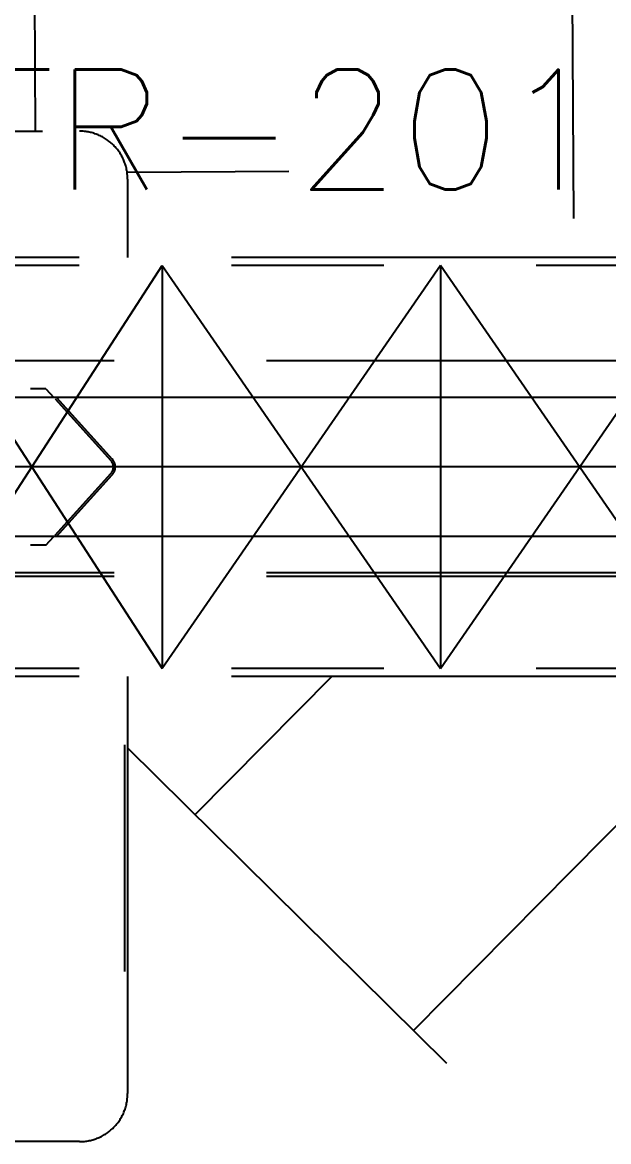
# Model space of a CAD drawing. Header units: millimetres. Extents: x 0 to 42050, y 0 to 29700.
# Drawn here: x 32093 to 32704, y 20972 to 22138 of the extents above; entities that cross this region are included whole.
import ezdxf

# ---------------------------------------------------------------- set-up
doc = ezdxf.new("R2010")
doc.units = ezdxf.units.MM
doc.header["$LTSCALE"] = 50
for name, pattern in [('CENTER2', [28.575, 19.05, -3.175, 3.175, -3.175]), ('HIDDEN2', [4.7625, 3.175, -1.5875]), ('PHANTOM2', [31.75, 15.875, -3.175, 3.175, -3.175, 3.175, -3.175])]:
    doc.linetypes.add(name, pattern=pattern)
for name, color, linetype in [('EXISTENTE', 8, 'PHANTOM2'), ('TC1', 8, 'CENTER2'), ('TDM', 2, 'Continuous'), ('TR', 7, 'Continuous'), ('TR100', 3, 'Continuous')]:
    doc.layers.add(name, color=color, linetype=linetype)
doc.layers.add('HIDDEN', color=8, linetype='HIDDEN2', transparency=0.4)
doc.styles.add('TR100', font='simplex.shx')

# ---------------------------------------------------------------- blocks, each defined once
blk = doc.blocks.new('A$C8ff1fb60')
at = {"layer": 'EXISTENTE'}
for p, q in [((-4081.69, 1982.44), (-4083.83, 2335.23)), ((-4642.26, 2073.54), (-4643.82, 2331.84)), ((-5746.46, 2073.54), (-4596.42, 2073.54)), ((-4378.46, 2031.39), (-4546.42, 2030.37)), ((-4546.42, 2023.54), (-4546.42, 1941.76)), ((1118.04, 1941.75), (-4782.03, 1941.76)), ((1154.54, 1834.04), (-8528.49, 1834.04)), ((1154.54, 1613.04), (-5307.88, 1613.04)), ((1154.54, 1609.54), (-5307.88, 1609.54)), ((1118.04, 1505.32), (-4782.03, 1505.33)), ((-4546.42, 1505.33), (-4546.42, 1070.4)), ((-4333.75, 1505.32), (-4476.14, 1361.2)), ((-3883.92, 1505.32), (-4248.49, 1136.3)), ((-4549.57, 1433.88), (-4549.57, 1197.84)), ((-4213.76, 1101.98), (-4546.42, 1430.64)), ((-4596.42, 1020.4), (-5455.88, 1020.4))]:
    blk.add_line(p, q, dxfattribs=at)
for centre, start, end in [((-4596.42, 2023.54), 0, 90), ((-4596.42, 1070.4), 270, 0)]:
    blk.add_arc(centre, 50, start, end, dxfattribs=at)
at = {"layer": 'HIDDEN'}
for p, q in [((-4622.01, 1794.54), (-4563.8, 1730.25)), ((-4620.53, 1795.88), (-4562.32, 1731.59)), ((-4622.01, 1652.54), (-4563.8, 1716.83)), ((-4620.53, 1651.2), (-4562.32, 1715.48))]:
    blk.add_line(p, q, dxfattribs=at)
for radius in [10, 12]:
    blk.add_arc((-4571.21, 1723.54), radius, 317.84115, 42.15885, dxfattribs=at)
at = {"layer": 'TC1'}
for p, q in [((1118.04, 1933.54), (-4782.03, 1933.54)), ((-4782.03, 1933.54), (-4510.41, 1513.54)), ((-4782.03, 1513.54), (-4510.41, 1933.54)), ((-4510.41, 1933.54), (-4510.41, 1513.54)), ((-4220.63, 1933.54), (-4510.41, 1513.54)), ((-4510.41, 1933.54), (-4220.63, 1513.54)), ((-4220.63, 1933.54), (-4220.63, 1513.54)), ((-3930.86, 1513.54), (-4220.63, 1933.54)), ((-4220.63, 1513.54), (-3930.86, 1933.54)), ((1725.86, 1723.54), (-9074.87, 1723.54)), ((1118.04, 1513.54), (-4782.03, 1513.54))]:
    blk.add_line(p, q, dxfattribs=at)
at = {"layer": 'TR'}
for p, q in [((-4631.54, 1805.06), (-4647.71, 1805.06)), ((-4631.54, 1805.06), (-4623.37, 1796.04)), ((-223.09, 1796.04), (-8420.48, 1796.04)), ((1120.01, 1651.03), (-5307.88, 1651.03)), ((-4631.54, 1642.01), (-4623.37, 1651.03)), ((-4631.54, 1642.01), (-4647.71, 1642.01))]:
    blk.add_line(p, q, dxfattribs=at)
at = {"layer": 'TR100', "style": 'TR100'}
blk.add_text('TR-2010-03 (1800)', height=125, dxfattribs=at).set_placement((-4708.42, 2012.69))

msp = doc.modelspace()

# ---------------------------------------------------------------- block references
at = {"layer": 'TDM'}
msp.add_blockref('A$C8ff1fb60', (36749.24, 19951.45), dxfattribs=at)

doc.saveas('drawing.dxf')
